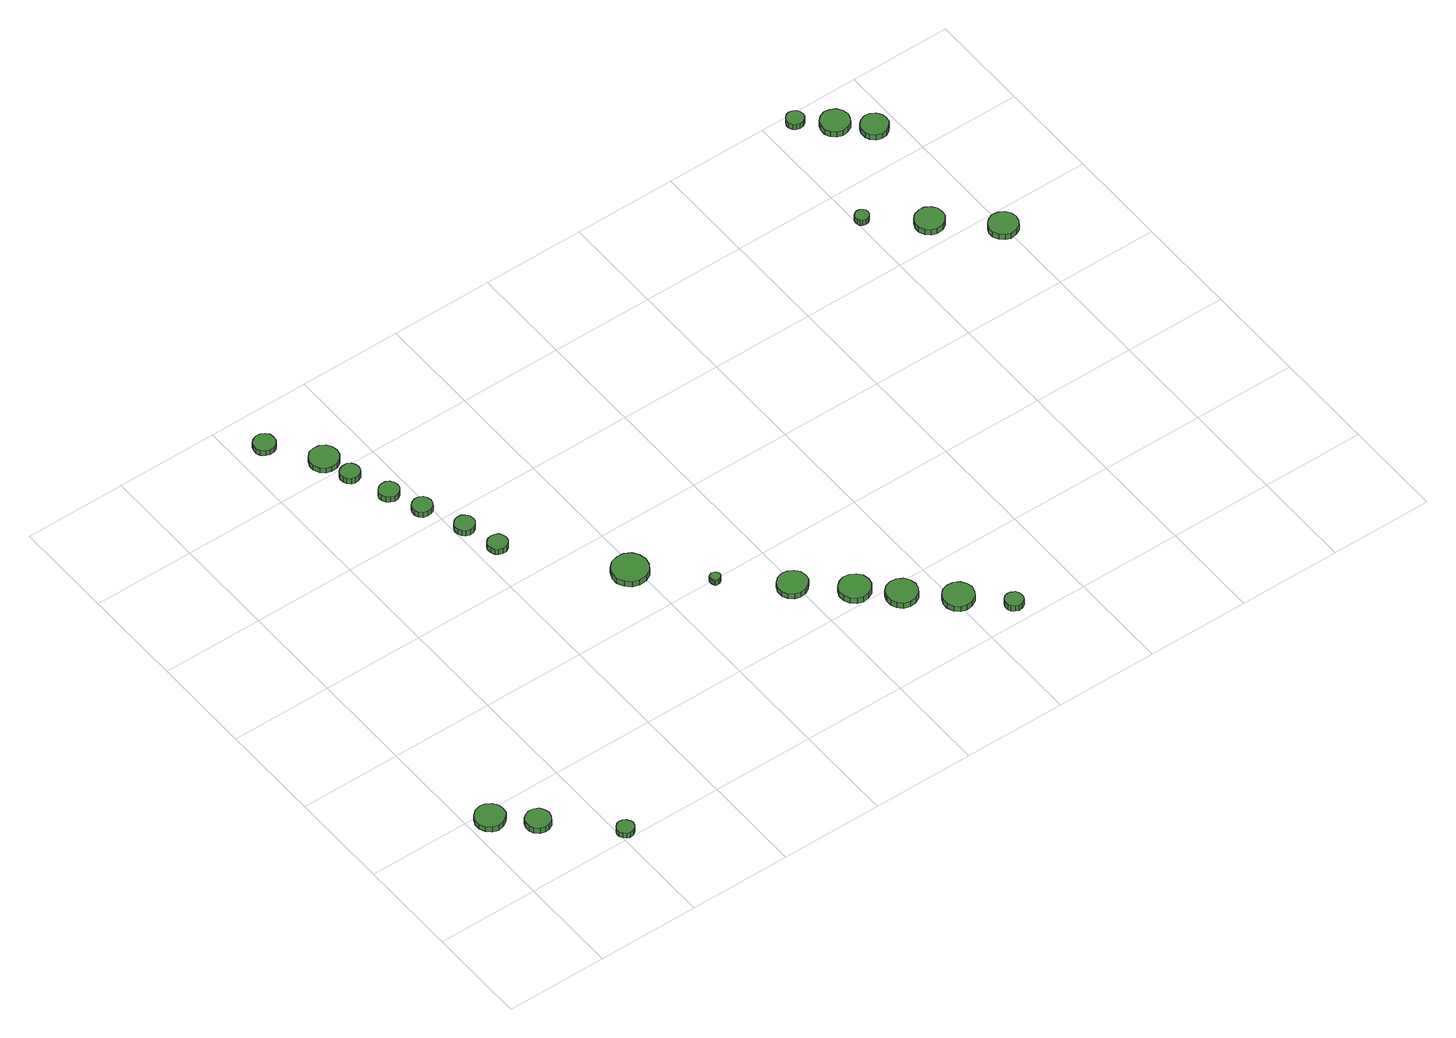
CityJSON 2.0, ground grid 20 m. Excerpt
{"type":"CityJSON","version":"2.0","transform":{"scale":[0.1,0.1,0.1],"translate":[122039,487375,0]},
"CityObjects":{
"tree1":{"type":"SolitaryVegetationObject","attributes":{"function":"something"},"geometry":[{"type":"MultiSurface","lod":"1","boundaries":[[[0,1,2,3,4,5,6,7,8,9,10,11,12,13,14]],[[15,16,17,18,19,20,21,22,23,24,25,26,27,28,29]],[[0,29,28,1]],[[1,28,27,2]],[[2,27,26,3]],[[3,26,25,4]],[[4,25,24,5]],[[5,24,23,6]],[[6,23,22,7]],[[7,22,21,8]],[[8,21,20,9]],[[9,20,19,10]],[[10,19,18,11]],[[11,18,17,12]],[[12,17,16,13]],[[13,16,15,14]],[[14,15,29,0]]]}]},
"tree2":{"type":"SolitaryVegetationObject","attributes":{"function":"something"},"geometry":[{"type":"MultiSurface","lod":"1","boundaries":[[[30,31,32,33,34,35,36,37,38,39,40,41,42,43,44]],[[45,46,47,48,49,50,51,52,53,54,55,56,57,58,59]],[[30,59,58,31]],[[31,58,57,32]],[[32,57,56,33]],[[33,56,55,34]],[[34,55,54,35]],[[35,54,53,36]],[[36,53,52,37]],[[37,52,51,38]],[[38,51,50,39]],[[39,50,49,40]],[[40,49,48,41]],[[41,48,47,42]],[[42,47,46,43]],[[43,46,45,44]],[[44,45,59,30]]]}]},
"tree3":{"type":"SolitaryVegetationObject","attributes":{"function":"something"},"geometry":[{"type":"MultiSurface","lod":"1","boundaries":[[[60,61,62,63,64,65,66,67,68,69,70,71,72,73,74]],[[75,76,77,78,79,80,81,82,83,84,85,86,87,88,89]],[[60,89,88,61]],[[61,88,87,62]],[[62,87,86,63]],[[63,86,85,64]],[[64,85,84,65]],[[65,84,83,66]],[[66,83,82,67]],[[67,82,81,68]],[[68,81,80,69]],[[69,80,79,70]],[[70,79,78,71]],[[71,78,77,72]],[[72,77,76,73]],[[73,76,75,74]],[[74,75,89,60]]]}]},
"tree4":{"type":"SolitaryVegetationObject","attributes":{"function":"something"},"geometry":[{"type":"MultiSurface","lod":"1","boundaries":[[[90,91,92,93,94,95,96,97,98,99,100,101,102,103,104]],[[105,106,107,108,109,110,111,112,113,114,115,116,117,118,119]],[[90,119,118,91]],[[91,118,117,92]],[[92,117,116,93]],[[93,116,115,94]],[[94,115,114,95]],[[95,114,113,96]],[[96,113,112,97]],[[97,112,111,98]],[[98,111,110,99]],[[99,110,109,100]],[[100,109,108,101]],[[101,108,107,102]],[[102,107,106,103]],[[103,106,105,104]],[[104,105,119,90]]]}]},
"tree5":{"type":"SolitaryVegetationObject","attributes":{"function":"something"},"geometry":[{"type":"MultiSurface","lod":"1","boundaries":[[[120,121,122,123,124,125,126,127,128,129,130,131,132,133,134]],[[135,136,137,138,139,140,141,142,143,144,145,146,147,148,149]],[[120,149,148,121]],[[121,148,147,122]],[[122,147,146,123]],[[123,146,145,124]],[[124,145,144,125]],[[125,144,143,126]],[[126,143,142,127]],[[127,142,141,128]],[[128,141,140,129]],[[129,140,139,130]],[[130,139,138,131]],[[131,138,137,132]],[[132,137,136,133]],[[133,136,135,134]],[[134,135,149,120]]]}]},
"tree6":{"type":"SolitaryVegetationObject","attributes":{"function":"something"},"geometry":[{"type":"MultiSurface","lod":"1","boundaries":[[[150,151,152,153,154,155,156,157,158,159,160,161,162,163,164]],[[165,166,167,168,169,170,171,172,173,174,175,176,177,178,179]],[[150,179,178,151]],[[151,178,177,152]],[[152,177,176,153]],[[153,176,175,154]],[[154,175,174,155]],[[155,174,173,156]],[[156,173,172,157]],[[157,172,171,158]],[[158,171,170,159]],[[159,170,169,160]],[[160,169,168,161]],[[161,168,167,162]],[[162,167,166,163]],[[163,166,165,164]],[[164,165,179,150]]]}]},
"tree7":{"type":"SolitaryVegetationObject","attributes":{"function":"something"},"geometry":[{"type":"MultiSurface","lod":"1","boundaries":[[[180,181,182,183,184,185,186,187,188,189,190,191,192,193,194]],[[195,196,197,198,199,200,201,202,203,204,205,206,207,208,209]],[[180,209,208,181]],[[181,208,207,182]],[[182,207,206,183]],[[183,206,205,184]],[[184,205,204,185]],[[185,204,203,186]],[[186,203,202,187]],[[187,202,201,188]],[[188,201,200,189]],[[189,200,199,190]],[[190,199,198,191]],[[191,198,197,192]],[[192,197,196,193]],[[193,196,195,194]],[[194,195,209,180]]]}]},
"tree8":{"type":"SolitaryVegetationObject","attributes":{"function":"something"},"geometry":[{"type":"MultiSurface","lod":"1","boundaries":[[[210,211,212,213,214,215,216,217,218,219,220,221,222,223,224]],[[225,226,227,228,229,230,231,232,233,234,235,236,237,238,239]],[[210,239,238,211]],[[211,238,237,212]],[[212,237,236,213]],[[213,236,235,214]],[[214,235,234,215]],[[215,234,233,216]],[[216,233,232,217]],[[217,232,231,218]],[[218,231,230,219]],[[219,230,229,220]],[[220,229,228,221]],[[221,228,227,222]],[[222,227,226,223]],[[223,226,225,224]],[[224,225,239,210]]]}]},
"tree9":{"type":"SolitaryVegetationObject","attributes":{"function":"something"},"geometry":[{"type":"MultiSurface","lod":"1","boundaries":[[[240,241,242,243,244,245,246,247,248,249,250,251,252,253,254]],[[255,256,257,258,259,260,261,262,263,264,265,266,267,268,269]],[[240,269,268,241]],[[241,268,267,242]],[[242,267,266,243]],[[243,266,265,244]],[[244,265,264,245]],[[245,264,263,246]],[[246,263,262,247]],[[247,262,261,248]],[[248,261,260,249]],[[249,260,259,250]],[[250,259,258,251]],[[251,258,257,252]],[[252,257,256,253]],[[253,256,255,254]],[[254,255,269,240]]]}]},
"tree10":{"type":"SolitaryVegetationObject","attributes":{"function":"something"},"geometry":[{"type":"MultiSurface","lod":"1","boundaries":[[[270,271,272,273,274,275,276,277,278,279,280,281,282,283,284]],[[285,286,287,288,289,290,291,292,293,294,295,296,297,298,299]],[[270,299,298,271]],[[271,298,297,272]],[[272,297,296,273]],[[273,296,295,274]],[[274,295,294,275]],[[275,294,293,276]],[[276,293,292,277]],[[277,292,291,278]],[[278,291,290,279]],[[279,290,289,280]],[[280,289,288,281]],[[281,288,287,282]],[[282,287,286,283]],[[283,286,285,284]],[[284,285,299,270]]]}]},
"tree11":{"type":"SolitaryVegetationObject","attributes":{"function":"something"},"geometry":[{"type":"MultiSurface","lod":"1","boundaries":[[[300,301,302,303,304,305,306,307,308,309,310,311,312,313,314]],[[315,316,317,318,319,320,321,322,323,324,325,326,327,328,329]],[[300,329,328,301]],[[301,328,327,302]],[[302,327,326,303]],[[303,326,325,304]],[[304,325,324,305]],[[305,324,323,306]],[[306,323,322,307]],[[307,322,321,308]],[[308,321,320,309]],[[309,320,319,310]],[[310,319,318,311]],[[311,318,317,312]],[[312,317,316,313]],[[313,316,315,314]],[[314,315,329,300]]]}]},
"tree12":{"type":"SolitaryVegetationObject","attributes":{"function":"something"},"geometry":[{"type":"MultiSurface","lod":"1","boundaries":[[[330,331,332,333,334,335,336,337,338,339,340,341,342,343,344]],[[345,346,347,348,349,350,351,352,353,354,355,356,357,358,359]],[[330,359,358,331]],[[331,358,357,332]],[[332,357,356,333]],[[333,356,355,334]],[[334,355,354,335]],[[335,354,353,336]],[[336,353,352,337]],[[337,352,351,338]],[[338,351,350,339]],[[339,350,349,340]],[[340,349,348,341]],[[341,348,347,342]],[[342,347,346,343]],[[343,346,345,344]],[[344,345,359,330]]]}]},
"tree13":{"type":"SolitaryVegetationObject","attributes":{"function":"something"},"geometry":[{"type":"MultiSurface","lod":"1","boundaries":[[[360,361,362,363,364,365,366,367,368,369,370,371,372,373,374]],[[375,376,377,378,379,380,381,382,383,384,385,386,387,388,389]],[[360,389,388,361]],[[361,388,387,362]],[[362,387,386,363]],[[363,386,385,364]],[[364,385,384,365]],[[365,384,383,366]],[[366,383,382,367]],[[367,382,381,368]],[[368,381,380,369]],[[369,380,379,370]],[[370,379,378,371]],[[371,378,377,372]],[[372,377,376,373]],[[373,376,375,374]],[[374,375,389,360]]]}]},
"tree14":{"type":"SolitaryVegetationObject","attributes":{"function":"something"},"geometry":[{"type":"MultiSurface","lod":"1","boundaries":[[[390,391,392,393,394,395,396,397,398,399,400,401,402,403,404]],[[405,406,407,408,409,410,411,412,413,414,415,416,417,418,419]],[[390,419,418,391]],[[391,418,417,392]],[[392,417,416,393]],[[393,416,415,394]],[[394,415,414,395]],[[395,414,413,396]],[[396,413,412,397]],[[397,412,411,398]],[[398,411,410,399]],[[399,410,409,400]],[[400,409,408,401]],[[401,408,407,402]],[[402,407,406,403]],[[403,406,405,404]],[[404,405,419,390]]]}]},
"tree15":{"type":"SolitaryVegetationObject","attributes":{"function":"something"},"geometry":[{"type":"MultiSurface","lod":"1","boundaries":[[[420,421,422,423,424,425,426,427,428,429,430,431,432,433,434]],[[435,436,437,438,439,440,441,442,443,444,445,446,447,448,449]],[[420,449,448,421]],[[421,448,447,422]],[[422,447,446,423]],[[423,446,445,424]],[[424,445,444,425]],[[425,444,443,426]],[[426,443,442,427]],[[427,442,441,428]],[[428,441,440,429]],[[429,440,439,430]],[[430,439,438,431]],[[431,438,437,432]],[[432,437,436,433]],[[433,436,435,434]],[[434,435,449,420]]]}]},
"tree16":{"type":"SolitaryVegetationObject","attributes":{"function":"something"},"geometry":[{"type":"MultiSurface","lod":"1","boundaries":[[[450,451,452,453,454,455,456,457,458,459,460,461,462,463,464]],[[465,466,467,468,469,470,471,472,473,474,475,476,477,478,479]],[[450,479,478,451]],[[451,478,477,452]],[[452,477,476,453]],[[453,476,475,454]],[[454,475,474,455]],[[455,474,473,456]],[[456,473,472,457]],[[457,472,471,458]],[[458,471,470,459]],[[459,470,469,460]],[[460,469,468,461]],[[461,468,467,462]],[[462,467,466,463]],[[463,466,465,464]],[[464,465,479,450]]]}]},
"tree17":{"type":"SolitaryVegetationObject","attributes":{"function":"something"},"geometry":[{"type":"MultiSurface","lod":"1","boundaries":[[[480,481,482,483,484,485,486,487,488,489,490,491,492,493,494]],[[495,496,497,498,499,500,501,502,503,504,505,506,507,508,509]],[[480,509,508,481]],[[481,508,507,482]],[[482,507,506,483]],[[483,506,505,484]],[[484,505,504,485]],[[485,504,503,486]],[[486,503,502,487]],[[487,502,501,488]],[[488,501,500,489]],[[489,500,499,490]],[[490,499,498,491]],[[491,498,497,492]],[[492,497,496,493]],[[493,496,495,494]],[[494,495,509,480]]]}]},
"tree18":{"type":"SolitaryVegetationObject","attributes":{"function":"something"},"geometry":[{"type":"MultiSurface","lod":"1","boundaries":[[[510,511,512,513,514,515,516,517,518,519,520,521,522,523,524]],[[525,526,527,528,529,530,531,532,533,534,535,536,537,538,539]],[[510,539,538,511]],[[511,538,537,512]],[[512,537,536,513]],[[513,536,535,514]],[[514,535,534,515]],[[515,534,533,516]],[[516,533,532,517]],[[517,532,531,518]],[[518,531,530,519]],[[519,530,529,520]],[[520,529,528,521]],[[521,528,527,522]],[[522,527,526,523]],[[523,526,525,524]],[[524,525,539,510]]]}]},
"tree19":{"type":"SolitaryVegetationObject","attributes":{"function":"something"},"geometry":[{"type":"MultiSurface","lod":"1","boundaries":[[[540,541,542,543,544,545,546,547,548,549,550,551,552,553,554]],[[555,556,557,558,559,560,561,562,563,564,565,566,567,568,569]],[[540,569,568,541]],[[541,568,567,542]],[[542,567,566,543]],[[543,566,565,544]],[[544,565,564,545]],[[545,564,563,546]],[[546,563,562,547]],[[547,562,561,548]],[[548,561,560,549]],[[549,560,559,550]],[[550,559,558,551]],[[551,558,557,552]],[[552,557,556,553]],[[553,556,555,554]],[[554,555,569,540]]]}]},
"tree20":{"type":"SolitaryVegetationObject","attributes":{"function":"something"},"geometry":[{"type":"MultiSurface","lod":"1","boundaries":[[[570,571,572,573,574,575,576,577,578,579,580,581,582,583,584]],[[585,586,587,588,589,590,591,592,593,594,595,596,597,598,599]],[[570,599,598,571]],[[571,598,597,572]],[[572,597,596,573]],[[573,596,595,574]],[[574,595,594,575]],[[575,594,593,576]],[[576,593,592,577]],[[577,592,591,578]],[[578,591,590,579]],[[579,590,589,580]],[[580,589,588,581]],[[581,588,587,582]],[[582,587,586,583]],[[583,586,585,584]],[[584,585,599,570]]]}]},
"tree21":{"type":"SolitaryVegetationObject","attributes":{"function":"something"},"geometry":[{"type":"MultiSurface","lod":"1","boundaries":[[[600,601,602,603,604,605,606,607,608,609,610,611,612,613,614]],[[615,616,617,618,619,620,621,622,623,624,625,626,627,628,629]],[[600,629,628,601]],[[601,628,627,602]],[[602,627,626,603]],[[603,626,625,604]],[[604,625,624,605]],[[605,624,623,606]],[[606,623,622,607]],[[607,622,621,608]],[[608,621,620,609]],[[609,620,619,610]],[[610,619,618,611]],[[611,618,617,612]],[[612,617,616,613]],[[613,616,615,614]],[[614,615,629,600]]]}]},
"tree22":{"type":"SolitaryVegetationObject","attributes":{"function":"something"},"geometry":[{"type":"MultiSurface","lod":"1","boundaries":[[[630,631,632,633,634,635,636,637,638,639,640,641,642,643,644]],[[645,646,647,648,649,650,651,652,653,654,655,656,657,658,659]],[[630,659,658,631]],[[631,658,657,632]],[[632,657,656,633]],[[633,656,655,634]],[[634,655,654,635]],[[635,654,653,636]],[[636,653,652,637]],[[637,652,651,638]],[[638,651,650,639]],[[639,650,649,640]],[[640,649,648,641]],[[641,648,647,642]],[[642,647,646,643]],[[643,646,645,644]],[[644,645,659,630]]]}]},
"tree23":{"type":"SolitaryVegetationObject","attributes":{"function":"something"},"geometry":[{"type":"MultiSurface","lod":"1","boundaries":[[[660,661,662,663,664,665,666,667,668,669,670,671,672,673,674]],[[675,676,677,678,679,680,681,682,683,684,685,686,687,688,689]],[[660,689,688,661]],[[661,688,687,662]],[[662,687,686,663]],[[663,686,685,664]],[[664,685,684,665]],[[665,684,683,666]],[[666,683,682,667]],[[667,682,681,668]],[[668,681,680,669]],[[669,680,679,670]],[[670,679,678,671]],[[671,678,677,672]],[[672,677,676,673]],[[673,676,675,674]],[[674,675,689,660]]]}]}
},
"vertices":[
[66,177,18],[64,188,18],[57,198,18],[47,204,18],[35,205,18],[24,202,18],[15,194,18],[10,183,18],[10,171,18],[15,160,18],[24,152,18],[35,148,18],[47,150,18],[57,156,18],[64,165,18],[64,165,6],[57,156,6],[47,150,6],[35,148,6],[24,152,6],[15,160,6],[10,171,6],[10,183,6],[15,194,6],[24,202,6],[35,205,6],[47,204,6],[57,198,6],[64,188,6],[66,177,6],
[126,122,16],[123,132,16],[118,140,16],[109,145,16],[99,146,16],[90,143,16],[82,136,16],[78,127,16],[78,117,16],[82,108,16],[90,101,16],[99,98,16],[109,99,16],[118,104,16],[123,112,16],[123,112,3],[118,104,3],[109,99,3],[99,98,3],[90,101,3],[82,108,3],[78,117,3],[78,127,3],[82,136,3],[90,143,3],[99,146,3],[109,145,3],[118,140,3],[123,132,3],[126,122,3],
[230,17,14],[228,23,14],[224,29,14],[218,32,14],[211,33,14],[205,31,14],[200,26,14],[197,20,14],[197,13,14],[200,7,14],[205,2,14],[211,0,14],[218,1,14],[224,4,14],[228,10,14],[228,10,2],[224,4,2],[218,1,2],[211,0,2],[205,2,2],[200,7,2],[197,13,2],[197,20,2],[200,26,2],[205,31,2],[211,33,2],[218,32,2],[224,29,2],[228,23,2],[230,17,2],
[274,1120,17],[273,1129,17],[267,1136,17],[260,1140,17],[251,1141,17],[243,1138,17],[236,1132,17],[233,1124,17],[233,1116,17],[236,1108,17],[243,1102,17],[251,1099,17],[260,1100,17],[267,1104,17],[273,1111,17],[273,1111,5],[267,1104,5],[260,1100,5],[251,1099,5],[243,1102,5],[236,1108,5],[233,1116,5],[233,1124,5],[236,1132,5],[243,1138,5],[251,1141,5],[260,1140,5],[267,1136,5],[273,1129,5],[274,1120,5],
[352,977,15],[350,985,15],[346,991,15],[339,995,15],[331,995,15],[324,993,15],[318,988,15],[315,981,15],[315,973,15],[318,966,15],[324,961,15],[331,959,15],[339,960,15],[346,963,15],[350,970,15],[350,970,2],[346,963,2],[339,960,2],[331,959,2],[324,961,2],[318,966,2],[315,973,2],[315,981,2],[318,988,2],[324,993,2],[331,995,2],[339,995,2],[346,991,2],[350,985,2],[352,977,2],
[345,1032,15],[343,1043,15],[336,1052,15],[326,1058,15],[314,1059,15],[303,1056,15],[295,1048,15],[290,1037,15],[290,1026,15],[295,1015,15],[303,1008,15],[314,1004,15],[326,1005,15],[336,1011,15],[343,1020,15],[343,1020,3],[336,1011,3],[326,1005,3],[314,1004,3],[303,1008,3],[295,1015,3],[290,1026,3],[290,1037,3],[295,1048,3],[303,1056,3],[314,1059,3],[326,1058,3],[336,1052,3],[343,1043,3],[345,1032,3],
[381,902,14],[380,910,14],[375,917,14],[368,921,14],[360,921,14],[353,919,14],[347,914,14],[343,906,14],[343,898,14],[347,891,14],[353,886,14],[360,883,14],[368,884,14],[375,888,14],[380,895,14],[380,895,1],[375,888,1],[368,884,1],[360,883,1],[353,886,1],[347,891,1],[343,898,1],[343,906,1],[347,914,1],[353,919,1],[360,921,1],[368,921,1],[375,917,1],[380,910,1],[381,902,1],
[406,839,14],[404,847,14],[400,853,14],[393,857,14],[385,858,14],[377,855,14],[371,850,14],[368,843,14],[368,835,14],[371,827,14],[377,822,14],[385,820,14],[393,821,14],[400,824,14],[404,831,14],[404,831,2],[400,824,2],[393,821,2],[385,820,2],[377,822,2],[371,827,2],[368,835,2],[368,843,2],[371,850,2],[377,855,2],[385,858,2],[393,857,2],[400,853,2],[404,847,2],[406,839,2],
[455,685,20],[453,692,20],[449,699,20],[442,702,20],[434,703,20],[427,701,20],[421,696,20],[418,689,20],[418,681,20],[421,674,20],[427,669,20],[434,667,20],[442,667,20],[449,671,20],[453,677,20],[453,677,7],[449,671,7],[442,667,7],[434,667,7],[427,669,7],[421,674,7],[418,681,7],[418,689,7],[421,696,7],[427,701,7],[434,703,7],[442,702,7],[449,699,7],[453,692,7],[455,685,7],
[437,757,17],[436,765,17],[431,772,17],[424,776,17],[416,776,17],[409,774,17],[403,769,17],[400,761,17],[400,753,17],[403,746,17],[409,741,17],[416,738,17],[424,739,17],[431,743,17],[436,750,17],[436,750,4],[431,743,4],[424,739,4],[416,738,4],[409,741,4],[403,746,4],[400,753,4],[400,761,4],[403,769,4],[409,774,4],[416,776,4],[424,776,4],[431,772,4],[436,765,4],[437,757,4],
[618,497,21],[615,511,21],[607,523,21],[594,530,21],[580,531,21],[566,527,21],[556,517,21],[550,504,21],[550,490,21],[556,477,21],[566,467,21],[580,463,21],[594,464,21],[607,471,21],[615,483,21],[615,483,8],[607,471,8],[594,464,8],[580,463,8],[566,467,8],[556,477,8],[550,490,8],[550,504,8],[556,517,8],[566,527,8],[580,531,8],[594,530,8],[607,523,8],[615,511,8],[618,497,8],
[703,395,16],[702,399,16],[700,402,16],[696,404,16],[692,405,16],[688,403,16],[685,401,16],[684,397,16],[684,393,16],[685,389,16],[688,386,16],[692,385,16],[696,386,16],[700,388,16],[702,391,16],[702,391,3],[700,388,3],[696,386,3],[692,385,3],[688,386,3],[685,389,3],[684,393,3],[684,397,3],[685,401,3],[688,403,3],[692,405,3],[696,404,3],[700,402,3],[702,399,3],[703,395,3],
[822,303,15],[819,315,15],[812,324,15],[802,330,15],[790,331,15],[779,328,15],[770,320,15],[765,309,15],[765,297,15],[770,286,15],[779,278,15],[790,275,15],[802,276,15],[812,282,15],[819,291,15],[819,291,3],[812,282,3],[802,276,3],[790,275,3],[779,278,3],[770,286,3],[765,297,3],[765,309,3],[770,320,3],[779,328,3],[790,331,3],[802,330,3],[812,324,3],[819,315,3],[822,303,3],
[904,230,15],[902,242,15],[894,252,15],[884,258,15],[871,260,15],[860,256,15],[850,248,15],[845,236,15],[845,224,15],[850,213,15],[860,204,15],[871,201,15],[884,202,15],[894,208,15],[902,218,15],[902,218,2],[894,208,2],[884,202,2],[871,201,2],[860,204,2],[850,213,2],[845,224,2],[845,236,2],[850,248,2],[860,256,2],[871,260,2],[884,258,2],[894,252,2],[902,242,2],[904,230,2],
[964,173,14],[961,185,14],[954,195,14],[943,201,14],[931,203,14],[919,199,14],[910,191,14],[905,179,14],[905,167,14],[910,156,14],[919,147,14],[931,143,14],[943,145,14],[954,151,14],[961,161,14],[961,161,1],[954,151,1],[943,145,1],[931,143,1],[919,147,1],[910,156,1],[905,167,1],[905,179,1],[910,191,1],[919,199,1],[931,203,1],[943,201,1],[954,195,1],[961,185,1],[964,173,1],
[1038,107,14],[1035,119,14],[1028,129,14],[1017,135,14],[1005,136,14],[993,133,14],[984,124,14],[979,113,14],[979,101,14],[984,89,14],[993,81,14],[1005,77,14],[1017,79,14],[1028,85,14],[1035,95,14],[1035,95,2],[1028,85,2],[1017,79,2],[1005,77,2],[993,81,2],[984,89,2],[979,101,2],[979,113,2],[984,124,2],[993,133,2],[1005,136,2],[1017,135,2],[1028,129,2],[1035,119,2],[1038,107,2],
[1096,40,14],[1095,47,14],[1091,53,14],[1084,56,14],[1077,57,14],[1070,55,14],[1065,50,14],[1062,43,14],[1062,36,14],[1065,29,14],[1070,25,14],[1077,22,14],[1084,23,14],[1091,27,14],[1095,33,14],[1095,33,1],[1091,27,1],[1084,23,1],[1077,22,1],[1070,25,1],[1065,29,1],[1062,36,1],[1062,43,1],[1065,50,1],[1070,55,1],[1077,57,1],[1084,56,1],[1091,53,1],[1095,47,1],[1096,40,1],
[1420,919,24],[1419,924,24],[1416,928,24],[1411,931,24],[1406,932,24],[1400,930,24],[1396,926,24],[1394,921,24],[1394,916,24],[1396,911,24],[1400,907,24],[1406,906,24],[1411,906,24],[1416,909,24],[1419,913,24],[1419,913,11],[1416,909,11],[1411,906,11],[1406,906,11],[1400,907,11],[1396,911,11],[1394,916,11],[1394,921,11],[1396,926,11],[1400,930,11],[1406,932,11],[1411,931,11],[1416,928,11],[1419,924,11],[1420,919,11],
[1524,841,24],[1522,853,24],[1515,862,24],[1505,868,24],[1493,869,24],[1482,865,24],[1474,858,24],[1469,847,24],[1469,836,24],[1474,825,24],[1482,817,24],[1493,814,24],[1505,815,24],[1515,821,24],[1522,830,24],[1522,830,11],[1515,821,11],[1505,815,11],[1493,814,11],[1482,817,11],[1474,825,11],[1469,836,11],[1469,847,11],[1474,858,11],[1482,865,11],[1493,869,11],[1505,868,11],[1515,862,11],[1522,853,11],[1524,841,11],
[1468,1172,25],[1467,1179,25],[1463,1185,25],[1457,1188,25],[1450,1189,25],[1443,1187,25],[1438,1182,25],[1435,1176,25],[1435,1169,25],[1438,1162,25],[1443,1158,25],[1450,1155,25],[1457,1156,25],[1463,1160,25],[1467,1165,25],[1467,1165,12],[1463,1160,12],[1457,1156,12],[1450,1155,12],[1443,1158,12],[1438,1162,12],[1435,1169,12],[1435,1176,12],[1438,1182,12],[1443,1187,12],[1450,1189,12],[1457,1188,12],[1463,1185,12],[1467,1179,12],[1468,1172,12],
[1620,755,24],[1618,766,24],[1611,776,24],[1601,781,24],[1589,783,24],[1579,779,24],[1570,771,24],[1565,761,24],[1565,749,24],[1570,739,24],[1579,731,24],[1589,727,24],[1601,729,24],[1611,734,24],[1618,744,24],[1618,744,11],[1611,734,11],[1601,729,11],[1589,727,11],[1579,731,11],[1570,739,11],[1565,749,11],[1565,761,11],[1570,771,11],[1579,779,11],[1589,783,11],[1601,781,11],[1611,776,11],[1618,766,11],[1620,755,11],
[1531,1125,25],[1528,1136,25],[1521,1146,25],[1511,1151,25],[1500,1153,25],[1489,1149,25],[1480,1141,25],[1476,1131,25],[1476,1119,25],[1480,1109,25],[1489,1101,25],[1500,1097,25],[1511,1099,25],[1521,1104,25],[1528,1114,25],[1528,1114,12],[1521,1104,12],[1511,1099,12],[1500,1097,12],[1489,1101,12],[1480,1109,12],[1476,1119,12],[1476,1131,12],[1480,1141,12],[1489,1149,12],[1500,1153,12],[1511,1151,12],[1521,1146,12],[1528,1136,12],[1531,1125,12],
[1579,1077,25],[1577,1087,25],[1570,1096,25],[1561,1102,25],[1550,1103,25],[1540,1099,25],[1532,1092,25],[1528,1082,25],[1528,1071,25],[1532,1062,25],[1540,1054,25],[1550,1051,25],[1561,1052,25],[1570,1058,25],[1577,1066,25],[1577,1066,12],[1570,1058,12],[1561,1052,12],[1550,1051,12],[1540,1054,12],[1532,1062,12],[1528,1071,12],[1528,1082,12],[1532,1092,12],[1540,1099,12],[1550,1103,12],[1561,1102,12],[1570,1096,12],[1577,1087,12],[1579,1077,12]
]}
